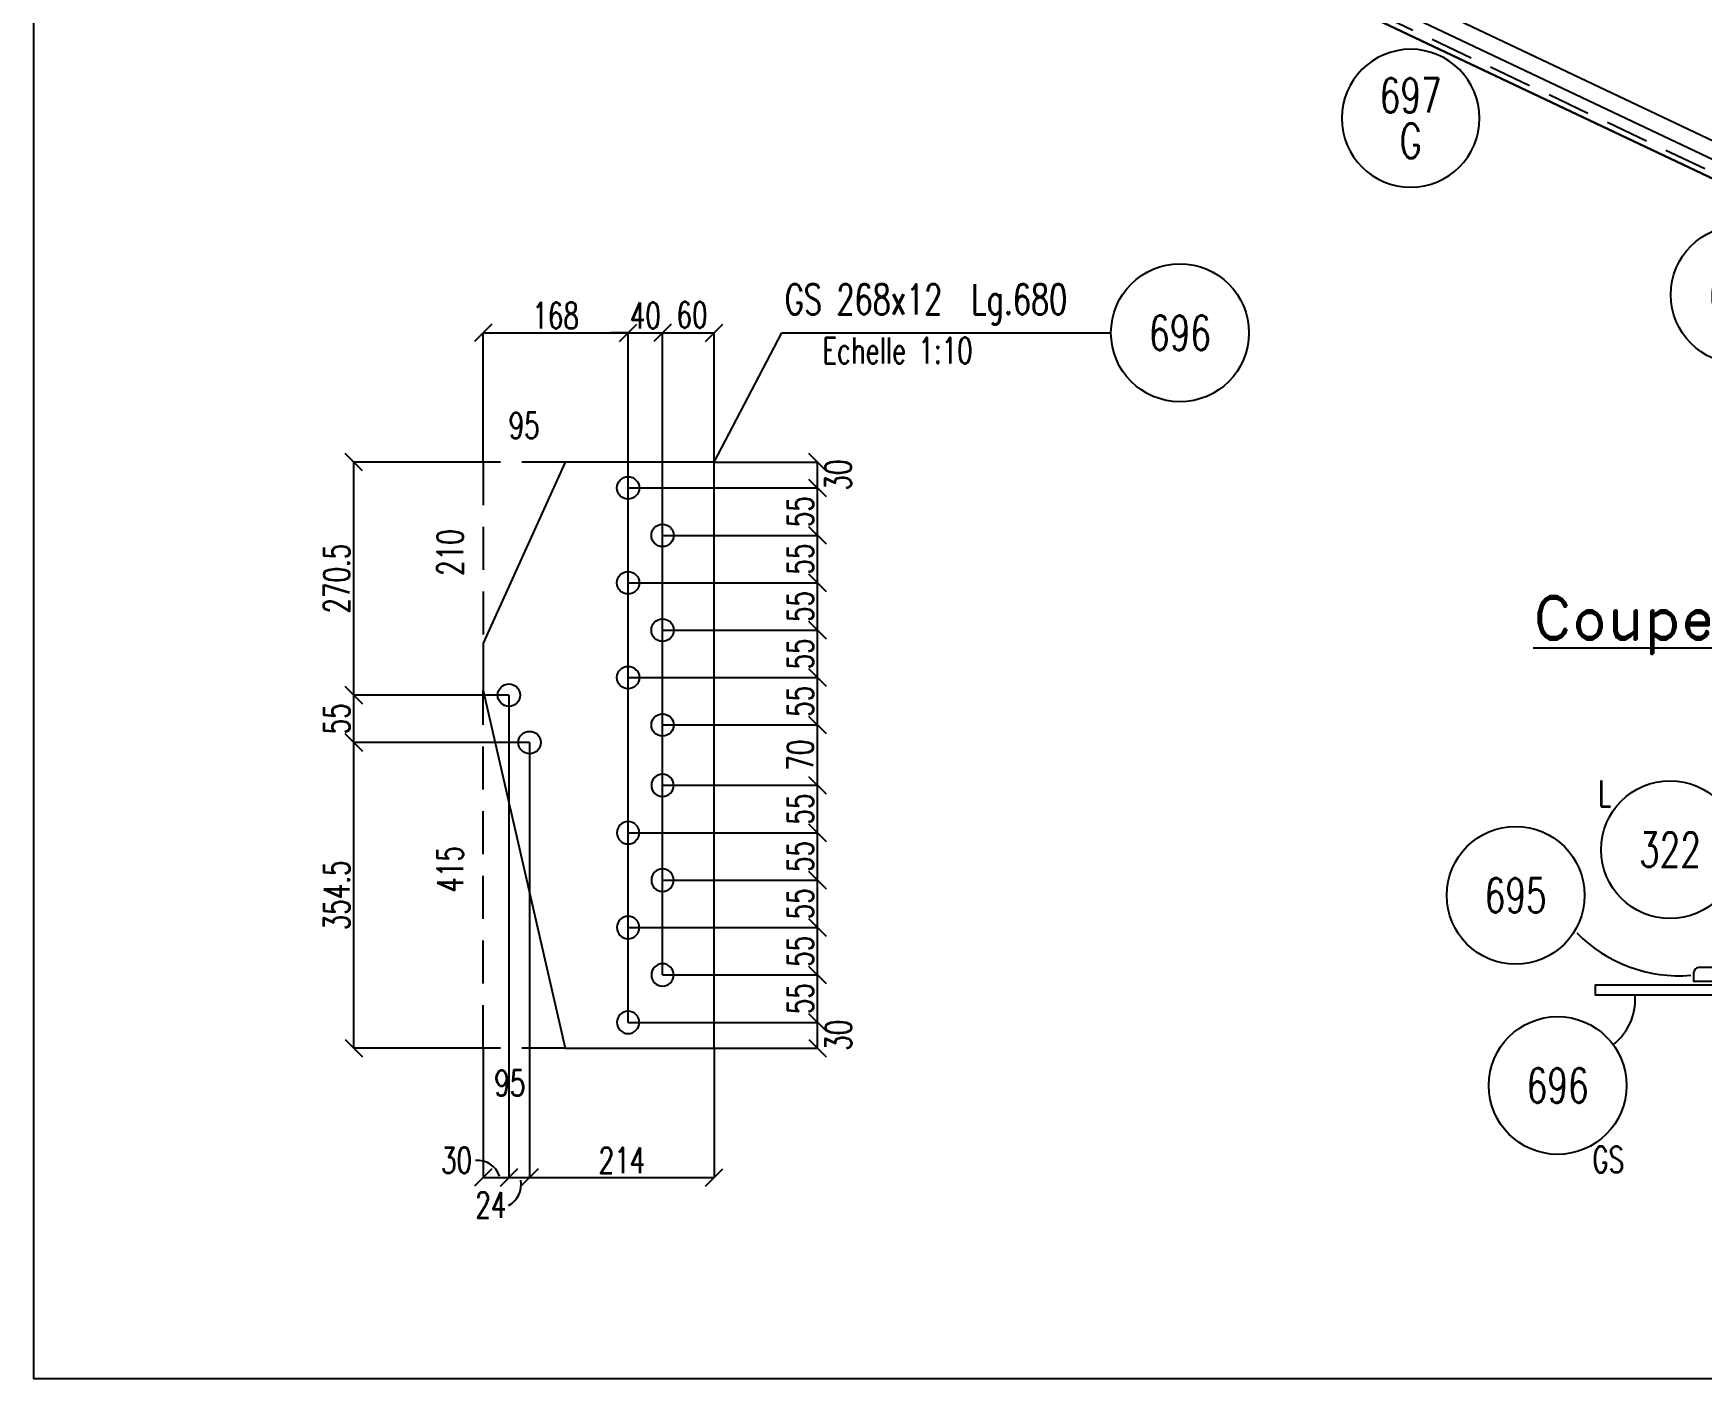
# Model space of a CAD drawing. Extents: x 125938 to 142158, y -59241 to -47761.
# Drawn here: x 125938 to 129809, y -59241 to -56120 of the extents above; entities that cross this region are included whole.
import ezdxf
from ezdxf.enums import TextEntityAlignment as Align

# ---------------------------------------------------------------- set-up
doc = ezdxf.new("R2010")
doc.units = 0
doc.header["$LTSCALE"] = 200
doc.header["$MEASUREMENT"] = 0
doc.linetypes.add('DASHED', pattern=[0.75, 0.5, -0.25])
doc.layers.get('0').update_dxf_attribs({"linetype": 'CONTINUOUS'})
doc.layers.get('DEFPOINTS').update_dxf_attribs({"linetype": 'CONTINUOUS'})
for name, color, linetype in [('ASSI', 3, 'CONTINUOUS'), ('BOLLINI_1', 7, 'CONTINUOUS'), ('BOLLINI_5', 7, 'CONTINUOUS'), ('FORI', 2, 'CONTINUOUS'), ('LINEA_ANG', 2, 'CONTINUOUS'), ('LINEE_PIASTRA', 2, 'CONTINUOUS'), ('LINEE_PIASTRE', 2, 'CONTINUOUS'), ('LS', 7, 'CONTINUOUS'), ('PIASTRE', 5, 'CONTINUOUS'), ('TESTI_A_P', 7, 'CONTINUOUS'), ('TRAT-Y', 7, 'DASHED')]:
    doc.layers.add(name, color=color, linetype=linetype)
doc.styles.add('QUOTE', font='ROMANS8.SHX', dxfattribs={"width": 0.7})
doc.styles.add('RD', font='ROMAND8.SHX', dxfattribs={"width": 0.7})
doc.styles.add('RQL', font='ROMANS8.SHX', dxfattribs={"width": 0.7})
doc.styles.add('RS', font='ROMANS8.shx', dxfattribs={"width": 0.7})
doc.styles.get("Standard").update_dxf_attribs({"font": 'ROMANS8.SHX', "width": 0.7})
doc.dimstyles.new('TRATTO_20', dxfattribs={"dimscale": 0, "dimtxt": 60, "dimasz": 40, "dimexe": 0, "dimexo": 0, "dimgap": 10, "dimtad": 1, "dimrnd": 0.5, "dimdsep": 46, "dimtxsty": 'RS', "dimblk1": 'OBLIQUE', "dimblk2": 'OBLIQUE', "dimsah": 1, "dimcen": 0.09, "dimclrd": 2, "dimclre": 2, "dimclrt": 7, "dimadec": 0, "dimazin": 0, "dimtfac": 1, "dimtix": 1, "dimtmove": 2, "dimatfit": 3, "dimfxl": 1, "dimtolj": 1, "dimtzin": 0, "dimarcsym": 0})

# ---------------------------------------------------------------- blocks, each defined once
blk = doc.blocks.new('ASSE98')
blk.add_line((0, 0), (1, 0))
at = {"color": 7, "style": 'QUOTE', "width": 0.5, "flags": 1}
for tag, p in [('TI', (1.38308, 6.82731)), ('DI_S', (1.38308, 6.42178)), ('D_S', (1.38308, 6.02092)), ('E_S', (1.38308, 5.68065)), ('NFORI', (1.36454, 5.29792)), ('ALAR', (1.36349, 4.93246)), ('FAM', (1.3775, 4.54645)), ('ALA', (1.38308, 4.19257)), ('DISP2', (1.38308, 3.84971)), ('DISP1', (1.38308, 3.50686)), ('PINZAF', (1.38308, 3.164)), ('PINZAI', (1.38308, 2.82114)), ('TRP', (1.38308, 2.47829)), ('NP', (1.38308, 2.13543)), ('SV', (1.38308, 1.79257)), ('PESO', (1.38308, 1.44971)), ('QUA', (1.38308, 1.10686)), ('LUN', (1.38308, 0.764)), ('PROF', (1.38308, 0.42114)), ('POS', (1.38308, 0.07829))]:
    blk.add_attdef(tag, p, '', height=0.2, dxfattribs=at)
at = {"color": 7, "flags": 1}
for tag, p in [('LAV1', (3.07431, 6.82847)), ('LAV2', (3.07431, 6.49513)), ('LAV3', (3.07431, 6.1618)), ('LAV4', (3.07431, 5.82847)), ('LAV5', (3.07431, 5.49513)), ('LAV6', (3.07431, 5.1618)), ('LAV7', (3.07431, 4.82847)), ('LAV8', (3.07431, 4.49513)), ('LAV9', (3.07431, 4.1618)), ('LAV10', (3.07431, 3.82847))]:
    blk.add_attdef(tag, p, '', height=0.2, dxfattribs=at)
blk = doc.blocks.new('xxx')
blk.add_circle((0, 0), 8)
at = {"color": 3, "style": 'RQL', "width": 0.7}
blk.add_attdef('POS', text='', height=4, dxfattribs=at).set_placement((0, 0), align=Align.MIDDLE)
at = {"color": 3, "style": 'RQL', "width": 0.7, "flags": 1}
blk.add_attdef('POS1', (-0.39, -5.42), '', height=2, dxfattribs=at)
at = {"style": 'RQL', "width": 0.7, "flags": 1}
blk.add_attdef('TIPO', (-0.39, -8.66), '', height=2, dxfattribs=at)
blk = doc.blocks.new('YYY')
blk.add_circle((0, 0), 8)
at = {"color": 3, "style": 'RQL', "width": 0.7}
for tag, p in [('POS3', (0, 0.65)), ('POS2', (0, -4.63))]:
    blk.add_attdef(tag, text='', height=4, dxfattribs=at).set_placement(p, align=Align.CENTER)
at = {"style": 'RQL', "width": 0.7, "flags": 1}
blk.add_attdef('TIPO', text='', height=3, dxfattribs=at).set_placement((0, 0), align=Align.MIDDLE_CENTER)
blk = doc.blocks.new('MRKR_98')
blk.add_point((0, 0))
at = {"color": 7, "style": 'QUOTE', "width": 0.5, "flags": 1}
for tag, p in [('TI', (3.7, 6.8)), ('NFORI', (3.7, 5.3)), ('AUX2', (3.7, 4.9)), ('FAM', (3.7, 4.5)), ('AUX1', (3.7, 4.2)), ('COMMESSA', (3.7, 3.8)), ('SPESSORE', (3.7, 2.5)), ('SV', (3.7, 1.8)), ('QUA', (3.7, 1.1)), ('DI_S', (3.7, 6.4)), ('D_S', (3.7, 6)), ('E_S', (3.7, 5.7)), ('MD', (3.7, 3.5)), ('MP', (3.7, 3.2)), ('LARGHEZZA', (3.7, 2.8)), ('NP', (3.7, 2.1)), ('PESO', (3.7, 1.4)), ('LUN', (3.7, 0.8)), ('PROF', (3.7, 0.4)), ('POS', (3.7, 0.1))]:
    blk.add_attdef(tag, p, '', height=0.2, dxfattribs=at)
at = {"color": 7, "flags": 1}
for tag, p in [('LAV1', (5.3, 6.9)), ('LAV2', (5.3, 6.5)), ('LAV3', (5.3, 6.2)), ('LAV4', (5.3, 5.9)), ('LAV5', (5.3, 5.5)), ('LAV6', (5.3, 5.2)), ('LAV7', (5.3, 4.9)), ('LAV8', (5.3, 4.5)), ('LAV9', (5.3, 4.2)), ('LAV10', (5.3, 3.9))]:
    blk.add_attdef(tag, p, '', height=0.2, dxfattribs=at)
blk = doc.blocks.new('16')
blk.add_circle((0, 0), 1)
blk = doc.blocks.new('_OBLIQUE')
at = {"color": 0, "linetype": 'ByBlock'}
blk.add_line((-0.5, -0.5), (0.5, 0.5), dxfattribs=at)
blk = doc.blocks.new('*D104')
at = {"layer": 'DEFPOINTS', "color": 0, "transparency": 16777216}
for p in [(126681.6, -57765.5), (127089.3, -57765.5), (126981.6, -58474.7)]:
    blk.add_point(p, dxfattribs=at)
at = {"layer": 'LS', "color": 2, "lineweight": -2, "transparency": 16777216}
for p, q in [((127089.3, -57765.5), (126681.6, -57765.5)), ((126681.6, -58474.7), (126681.6, -57765.5)), ((126981.6, -58474.7), (126681.6, -58474.7))]:
    blk.add_line(p, q, dxfattribs=at)
at = {"layer": 'LS', "color": 2, "lineweight": -2, "transparency": 16777216, "xscale": 40, "yscale": 40, "zscale": 40}
for p, rotation in [((126681.6, -57765.5), 90), ((126681.6, -58474.7), 270)]:
    blk.add_blockref('_OBLIQUE', p, dxfattribs=dict(at, rotation=rotation))
at = {"layer": 'LS', "color": 7, "transparency": 16777216, "insert": (126641.6, -58120.1), "char_height": 60, "attachment_point": 5, "rotation": 90, "style": 'RS'}
blk.add_mtext('\\A1;354.5', dxfattribs=at)
blk = doc.blocks.new('*D103')
at = {"layer": 'DEFPOINTS', "color": 0, "transparency": 16777216}
for p in [(126681.6, -57655.4), (127041.4, -57655.4), (127089.3, -57765.5)]:
    blk.add_point(p, dxfattribs=at)
at = {"layer": 'LS', "color": 2, "lineweight": -2, "transparency": 16777216}
for p, q in [((127041.4, -57655.4), (126681.6, -57655.4)), ((126681.6, -57765.5), (126681.6, -57655.4)), ((127089.3, -57765.5), (126681.6, -57765.5))]:
    blk.add_line(p, q, dxfattribs=at)
at = {"layer": 'LS', "color": 2, "lineweight": -2, "transparency": 16777216, "xscale": 40, "yscale": 40, "zscale": 40}
for p, rotation in [((126681.6, -57655.4), 90), ((126681.6, -57765.5), 270)]:
    blk.add_blockref('_OBLIQUE', p, dxfattribs=dict(at, rotation=rotation))
at = {"layer": 'LS', "color": 7, "transparency": 16777216, "insert": (126641.6, -57710.4), "char_height": 60, "attachment_point": 5, "rotation": 90, "style": 'RS'}
blk.add_mtext('\\A1;55', dxfattribs=at)
blk = doc.blocks.new('*D102')
at = {"layer": 'DEFPOINTS', "color": 0, "transparency": 16777216}
for p in [(126681.6, -57114.7), (126981.6, -57114.7), (127041.4, -57655.4)]:
    blk.add_point(p, dxfattribs=at)
at = {"layer": 'LS', "color": 2, "lineweight": -2, "transparency": 16777216}
for p, q in [((126981.6, -57114.7), (126681.6, -57114.7)), ((126681.6, -57655.4), (126681.6, -57114.7)), ((127041.4, -57655.4), (126681.6, -57655.4))]:
    blk.add_line(p, q, dxfattribs=at)
at = {"layer": 'LS', "color": 2, "lineweight": -2, "transparency": 16777216, "xscale": 40, "yscale": 40, "zscale": 40}
for p, rotation in [((126681.6, -57114.7), 90), ((126681.6, -57655.4), 270)]:
    blk.add_blockref('_OBLIQUE', p, dxfattribs=dict(at, rotation=rotation))
at = {"layer": 'LS', "color": 7, "transparency": 16777216, "insert": (126641.6, -57385.1), "char_height": 60, "attachment_point": 5, "rotation": 90, "style": 'RS'}
blk.add_mtext('\\A1;270.5', dxfattribs=at)
blk = doc.blocks.new('*D101')
at = {"layer": 'DEFPOINTS', "color": 0, "transparency": 16777216}
for p in [(127041.4, -57655.4), (126981.6, -58474.7), (127041.4, -58774.7)]:
    blk.add_point(p, dxfattribs=at)
at = {"layer": 'LS', "color": 2, "lineweight": -2, "transparency": 16777216}
for p, q in [((127041.4, -57655.4), (127041.4, -58774.7)), ((126981.6, -58474.7), (126981.6, -58774.7)), ((126981.6, -58774.7), (127041.4, -58774.7))]:
    blk.add_line(p, q, dxfattribs=at)
at = {"layer": 'LS', "color": 2, "lineweight": -2, "transparency": 16777216, "xscale": 40, "yscale": 40, "zscale": 40, "rotation": 180}
blk.add_blockref('_OBLIQUE', (126981.6, -58774.7), dxfattribs=at)
at = {"layer": 'LS', "color": 2, "lineweight": -2, "transparency": 16777216, "xscale": 40, "yscale": 40, "zscale": 40}
blk.add_blockref('_OBLIQUE', (127041.4, -58774.7), dxfattribs=at)
at = {"layer": 'LS', "color": 7, "transparency": 16777216, "insert": (126919.8, -58734.7), "char_height": 60, "attachment_point": 5, "style": 'RS'}
blk.add_mtext('\\A1;30', dxfattribs=at)
blk = doc.blocks.new('*D100')
at = {"layer": 'DEFPOINTS', "color": 0, "transparency": 16777216}
for p in [(127041.4, -57655.4), (127089.3, -57765.5), (127089.3, -58774.7)]:
    blk.add_point(p, dxfattribs=at)
at = {"layer": 'LS', "color": 2, "lineweight": -2, "transparency": 16777216}
for p, q in [((127041.4, -57655.4), (127041.4, -58774.7)), ((127089.3, -57765.5), (127089.3, -58774.7)), ((127041.4, -58774.7), (127089.3, -58774.7))]:
    blk.add_line(p, q, dxfattribs=at)
at = {"layer": 'LS', "color": 2, "lineweight": -2, "transparency": 16777216, "xscale": 40, "yscale": 40, "zscale": 40, "rotation": 180}
blk.add_blockref('_OBLIQUE', (127041.4, -58774.7), dxfattribs=at)
at = {"layer": 'LS', "color": 2, "lineweight": -2, "transparency": 16777216, "xscale": 40, "yscale": 40, "zscale": 40}
blk.add_blockref('_OBLIQUE', (127089.3, -58774.7), dxfattribs=at)
at = {"layer": 'LS', "color": 7, "transparency": 16777216, "insert": (126999.4, -58838.3), "char_height": 60, "attachment_point": 5, "style": 'RS'}
blk.add_mtext('\\A1;24', dxfattribs=at)
blk = doc.blocks.new('*D99')
at = {"layer": 'DEFPOINTS', "color": 0, "transparency": 16777216}
for p in [(127089.3, -57765.5), (127517.6, -58474.7), (127517.6, -58774.7)]:
    blk.add_point(p, dxfattribs=at)
at = {"layer": 'LS', "color": 2, "lineweight": -2, "transparency": 16777216}
for p, q in [((127089.3, -57765.5), (127089.3, -58774.7)), ((127517.6, -58474.7), (127517.6, -58774.7)), ((127089.3, -58774.7), (127517.6, -58774.7))]:
    blk.add_line(p, q, dxfattribs=at)
at = {"layer": 'LS', "color": 2, "lineweight": -2, "transparency": 16777216, "xscale": 40, "yscale": 40, "zscale": 40, "rotation": 180}
blk.add_blockref('_OBLIQUE', (127089.3, -58774.7), dxfattribs=at)
at = {"layer": 'LS', "color": 2, "lineweight": -2, "transparency": 16777216, "xscale": 40, "yscale": 40, "zscale": 40}
blk.add_blockref('_OBLIQUE', (127517.6, -58774.7), dxfattribs=at)
at = {"layer": 'LS', "color": 7, "transparency": 16777216, "insert": (127303.5, -58734.7), "char_height": 60, "attachment_point": 5, "style": 'RS'}
blk.add_mtext('\\A1;214', dxfattribs=at)
blk = doc.blocks.new('*D98')
at = {"layer": 'DEFPOINTS', "color": 0, "transparency": 16777216}
for p in [(127317.8, -58414.7), (127757.6, -58414.7), (127517.6, -58474.7)]:
    blk.add_point(p, dxfattribs=at)
at = {"layer": 'LS', "color": 2, "lineweight": -2, "transparency": 16777216}
for p, q in [((127317.8, -58414.7), (127757.6, -58414.7)), ((127757.6, -58474.7), (127757.6, -58414.7)), ((127517.6, -58474.7), (127757.6, -58474.7))]:
    blk.add_line(p, q, dxfattribs=at)
at = {"layer": 'LS', "color": 2, "lineweight": -2, "transparency": 16777216, "xscale": 40, "yscale": 40, "zscale": 40}
for p, rotation in [((127757.6, -58414.7), 90), ((127757.6, -58474.7), 270)]:
    blk.add_blockref('_OBLIQUE', p, dxfattribs=dict(at, rotation=rotation))
at = {"layer": 'LS', "color": 7, "transparency": 16777216, "insert": (127806.1, -58444.7), "char_height": 60, "attachment_point": 5, "rotation": 90, "style": 'RS'}
blk.add_mtext('\\A1;30', dxfattribs=at)
blk = doc.blocks.new('*D97')
at = {"layer": 'DEFPOINTS', "color": 0, "transparency": 16777216}
for p in [(127397.8, -58304.7), (127757.6, -58304.7), (127317.8, -58414.7)]:
    blk.add_point(p, dxfattribs=at)
at = {"layer": 'LS', "color": 2, "lineweight": -2, "transparency": 16777216}
for p, q in [((127397.8, -58304.7), (127757.6, -58304.7)), ((127757.6, -58414.7), (127757.6, -58304.7)), ((127317.8, -58414.7), (127757.6, -58414.7))]:
    blk.add_line(p, q, dxfattribs=at)
at = {"layer": 'LS', "color": 2, "lineweight": -2, "transparency": 16777216, "xscale": 40, "yscale": 40, "zscale": 40}
for p, rotation in [((127757.6, -58304.7), 90), ((127757.6, -58414.7), 270)]:
    blk.add_blockref('_OBLIQUE', p, dxfattribs=dict(at, rotation=rotation))
at = {"layer": 'LS', "color": 7, "transparency": 16777216, "insert": (127717.6, -58359.7), "char_height": 60, "attachment_point": 5, "rotation": 90, "style": 'RS'}
blk.add_mtext('\\A1;55', dxfattribs=at)
blk = doc.blocks.new('*D96')
at = {"layer": 'DEFPOINTS', "color": 0, "transparency": 16777216}
for p in [(127317.8, -58194.7), (127757.6, -58194.7), (127397.8, -58304.7)]:
    blk.add_point(p, dxfattribs=at)
at = {"layer": 'LS', "color": 2, "lineweight": -2, "transparency": 16777216}
for p, q in [((127317.8, -58194.7), (127757.6, -58194.7)), ((127757.6, -58304.7), (127757.6, -58194.7)), ((127397.8, -58304.7), (127757.6, -58304.7))]:
    blk.add_line(p, q, dxfattribs=at)
at = {"layer": 'LS', "color": 2, "lineweight": -2, "transparency": 16777216, "xscale": 40, "yscale": 40, "zscale": 40}
for p, rotation in [((127757.6, -58194.7), 90), ((127757.6, -58304.7), 270)]:
    blk.add_blockref('_OBLIQUE', p, dxfattribs=dict(at, rotation=rotation))
at = {"layer": 'LS', "color": 7, "transparency": 16777216, "insert": (127717.6, -58249.7), "char_height": 60, "attachment_point": 5, "rotation": 90, "style": 'RS'}
blk.add_mtext('\\A1;55', dxfattribs=at)
blk = doc.blocks.new('*D95')
at = {"layer": 'DEFPOINTS', "color": 0, "transparency": 16777216}
for p in [(127397.8, -58084.7), (127757.6, -58084.7), (127317.8, -58194.7)]:
    blk.add_point(p, dxfattribs=at)
at = {"layer": 'LS', "color": 2, "lineweight": -2, "transparency": 16777216}
for p, q in [((127397.8, -58084.7), (127757.6, -58084.7)), ((127757.6, -58194.7), (127757.6, -58084.7)), ((127317.8, -58194.7), (127757.6, -58194.7))]:
    blk.add_line(p, q, dxfattribs=at)
at = {"layer": 'LS', "color": 2, "lineweight": -2, "transparency": 16777216, "xscale": 40, "yscale": 40, "zscale": 40}
for p, rotation in [((127757.6, -58084.7), 90), ((127757.6, -58194.7), 270)]:
    blk.add_blockref('_OBLIQUE', p, dxfattribs=dict(at, rotation=rotation))
at = {"layer": 'LS', "color": 7, "transparency": 16777216, "insert": (127717.6, -58139.7), "char_height": 60, "attachment_point": 5, "rotation": 90, "style": 'RS'}
blk.add_mtext('\\A1;55', dxfattribs=at)
blk = doc.blocks.new('*D94')
at = {"layer": 'DEFPOINTS', "color": 0, "transparency": 16777216}
for p in [(127317.8, -57974.7), (127757.6, -57974.7), (127397.8, -58084.7)]:
    blk.add_point(p, dxfattribs=at)
at = {"layer": 'LS', "color": 2, "lineweight": -2, "transparency": 16777216}
for p, q in [((127317.8, -57974.7), (127757.6, -57974.7)), ((127757.6, -58084.7), (127757.6, -57974.7)), ((127397.8, -58084.7), (127757.6, -58084.7))]:
    blk.add_line(p, q, dxfattribs=at)
at = {"layer": 'LS', "color": 2, "lineweight": -2, "transparency": 16777216, "xscale": 40, "yscale": 40, "zscale": 40}
for p, rotation in [((127757.6, -57974.7), 90), ((127757.6, -58084.7), 270)]:
    blk.add_blockref('_OBLIQUE', p, dxfattribs=dict(at, rotation=rotation))
at = {"layer": 'LS', "color": 7, "transparency": 16777216, "insert": (127717.6, -58029.7), "char_height": 60, "attachment_point": 5, "rotation": 90, "style": 'RS'}
blk.add_mtext('\\A1;55', dxfattribs=at)
blk = doc.blocks.new('*D93')
at = {"layer": 'DEFPOINTS', "color": 0, "transparency": 16777216}
for p in [(127397.8, -57864.7), (127757.6, -57864.7), (127317.8, -57974.7)]:
    blk.add_point(p, dxfattribs=at)
at = {"layer": 'LS', "color": 2, "lineweight": -2, "transparency": 16777216}
for p, q in [((127397.8, -57864.7), (127757.6, -57864.7)), ((127757.6, -57974.7), (127757.6, -57864.7)), ((127317.8, -57974.7), (127757.6, -57974.7))]:
    blk.add_line(p, q, dxfattribs=at)
at = {"layer": 'LS', "color": 2, "lineweight": -2, "transparency": 16777216, "xscale": 40, "yscale": 40, "zscale": 40}
for p, rotation in [((127757.6, -57864.7), 90), ((127757.6, -57974.7), 270)]:
    blk.add_blockref('_OBLIQUE', p, dxfattribs=dict(at, rotation=rotation))
at = {"layer": 'LS', "color": 7, "transparency": 16777216, "insert": (127717.6, -57919.7), "char_height": 60, "attachment_point": 5, "rotation": 90, "style": 'RS'}
blk.add_mtext('\\A1;55', dxfattribs=at)
blk = doc.blocks.new('*D92')
at = {"layer": 'DEFPOINTS', "color": 0, "transparency": 16777216}
for p in [(127397.8, -57724.7), (127757.6, -57724.7), (127397.8, -57864.7)]:
    blk.add_point(p, dxfattribs=at)
at = {"layer": 'LS', "color": 2, "lineweight": -2, "transparency": 16777216}
for p, q in [((127397.8, -57724.7), (127757.6, -57724.7)), ((127757.6, -57864.7), (127757.6, -57724.7)), ((127397.8, -57864.7), (127757.6, -57864.7))]:
    blk.add_line(p, q, dxfattribs=at)
at = {"layer": 'LS', "color": 2, "lineweight": -2, "transparency": 16777216, "xscale": 40, "yscale": 40, "zscale": 40}
for p, rotation in [((127757.6, -57724.7), 90), ((127757.6, -57864.7), 270)]:
    blk.add_blockref('_OBLIQUE', p, dxfattribs=dict(at, rotation=rotation))
at = {"layer": 'LS', "color": 7, "transparency": 16777216, "insert": (127717.6, -57794.7), "char_height": 60, "attachment_point": 5, "rotation": 90, "style": 'RS'}
blk.add_mtext('\\A1;70', dxfattribs=at)
blk = doc.blocks.new('*D91')
at = {"layer": 'DEFPOINTS', "color": 0, "transparency": 16777216}
for p in [(127317.8, -57614.7), (127757.6, -57614.7), (127397.8, -57724.7)]:
    blk.add_point(p, dxfattribs=at)
at = {"layer": 'LS', "color": 2, "lineweight": -2, "transparency": 16777216}
for p, q in [((127317.8, -57614.7), (127757.6, -57614.7)), ((127757.6, -57724.7), (127757.6, -57614.7)), ((127397.8, -57724.7), (127757.6, -57724.7))]:
    blk.add_line(p, q, dxfattribs=at)
at = {"layer": 'LS', "color": 2, "lineweight": -2, "transparency": 16777216, "xscale": 40, "yscale": 40, "zscale": 40}
for p, rotation in [((127757.6, -57614.7), 90), ((127757.6, -57724.7), 270)]:
    blk.add_blockref('_OBLIQUE', p, dxfattribs=dict(at, rotation=rotation))
at = {"layer": 'LS', "color": 7, "transparency": 16777216, "insert": (127717.6, -57669.7), "char_height": 60, "attachment_point": 5, "rotation": 90, "style": 'RS'}
blk.add_mtext('\\A1;55', dxfattribs=at)
blk = doc.blocks.new('*D90')
at = {"layer": 'DEFPOINTS', "color": 0, "transparency": 16777216}
for p in [(127397.8, -57504.7), (127757.6, -57504.7), (127317.8, -57614.7)]:
    blk.add_point(p, dxfattribs=at)
at = {"layer": 'LS', "color": 2, "lineweight": -2, "transparency": 16777216}
for p, q in [((127397.8, -57504.7), (127757.6, -57504.7)), ((127757.6, -57614.7), (127757.6, -57504.7)), ((127317.8, -57614.7), (127757.6, -57614.7))]:
    blk.add_line(p, q, dxfattribs=at)
at = {"layer": 'LS', "color": 2, "lineweight": -2, "transparency": 16777216, "xscale": 40, "yscale": 40, "zscale": 40}
for p, rotation in [((127757.6, -57504.7), 90), ((127757.6, -57614.7), 270)]:
    blk.add_blockref('_OBLIQUE', p, dxfattribs=dict(at, rotation=rotation))
at = {"layer": 'LS', "color": 7, "transparency": 16777216, "insert": (127717.6, -57559.7), "char_height": 60, "attachment_point": 5, "rotation": 90, "style": 'RS'}
blk.add_mtext('\\A1;55', dxfattribs=at)
blk = doc.blocks.new('*D89')
at = {"layer": 'DEFPOINTS', "color": 0, "transparency": 16777216}
for p in [(127317.8, -57394.7), (127757.6, -57394.7), (127397.8, -57504.7)]:
    blk.add_point(p, dxfattribs=at)
at = {"layer": 'LS', "color": 2, "lineweight": -2, "transparency": 16777216}
for p, q in [((127317.8, -57394.7), (127757.6, -57394.7)), ((127757.6, -57504.7), (127757.6, -57394.7)), ((127397.8, -57504.7), (127757.6, -57504.7))]:
    blk.add_line(p, q, dxfattribs=at)
at = {"layer": 'LS', "color": 2, "lineweight": -2, "transparency": 16777216, "xscale": 40, "yscale": 40, "zscale": 40}
for p, rotation in [((127757.6, -57394.7), 90), ((127757.6, -57504.7), 270)]:
    blk.add_blockref('_OBLIQUE', p, dxfattribs=dict(at, rotation=rotation))
at = {"layer": 'LS', "color": 7, "transparency": 16777216, "insert": (127717.6, -57449.7), "char_height": 60, "attachment_point": 5, "rotation": 90, "style": 'RS'}
blk.add_mtext('\\A1;55', dxfattribs=at)
blk = doc.blocks.new('*D88')
at = {"layer": 'DEFPOINTS', "color": 0, "transparency": 16777216}
for p in [(127397.8, -57284.7), (127757.6, -57284.7), (127317.8, -57394.7)]:
    blk.add_point(p, dxfattribs=at)
at = {"layer": 'LS', "color": 2, "lineweight": -2, "transparency": 16777216}
for p, q in [((127397.8, -57284.7), (127757.6, -57284.7)), ((127757.6, -57394.7), (127757.6, -57284.7)), ((127317.8, -57394.7), (127757.6, -57394.7))]:
    blk.add_line(p, q, dxfattribs=at)
at = {"layer": 'LS', "color": 2, "lineweight": -2, "transparency": 16777216, "xscale": 40, "yscale": 40, "zscale": 40}
for p, rotation in [((127757.6, -57284.7), 90), ((127757.6, -57394.7), 270)]:
    blk.add_blockref('_OBLIQUE', p, dxfattribs=dict(at, rotation=rotation))
at = {"layer": 'LS', "color": 7, "transparency": 16777216, "insert": (127717.6, -57339.7), "char_height": 60, "attachment_point": 5, "rotation": 90, "style": 'RS'}
blk.add_mtext('\\A1;55', dxfattribs=at)
blk = doc.blocks.new('*D87')
at = {"layer": 'DEFPOINTS', "color": 0, "transparency": 16777216}
for p in [(127317.8, -57174.7), (127757.6, -57174.7), (127397.8, -57284.7)]:
    blk.add_point(p, dxfattribs=at)
at = {"layer": 'LS', "color": 2, "lineweight": -2, "transparency": 16777216}
for p, q in [((127317.8, -57174.7), (127757.6, -57174.7)), ((127757.6, -57284.7), (127757.6, -57174.7)), ((127397.8, -57284.7), (127757.6, -57284.7))]:
    blk.add_line(p, q, dxfattribs=at)
at = {"layer": 'LS', "color": 2, "lineweight": -2, "transparency": 16777216, "xscale": 40, "yscale": 40, "zscale": 40}
for p, rotation in [((127757.6, -57174.7), 90), ((127757.6, -57284.7), 270)]:
    blk.add_blockref('_OBLIQUE', p, dxfattribs=dict(at, rotation=rotation))
at = {"layer": 'LS', "color": 7, "transparency": 16777216, "insert": (127717.6, -57229.7), "char_height": 60, "attachment_point": 5, "rotation": 90, "style": 'RS'}
blk.add_mtext('\\A1;55', dxfattribs=at)
blk = doc.blocks.new('*D86')
at = {"layer": 'DEFPOINTS', "color": 0, "transparency": 16777216}
for p in [(127517.6, -57114.7), (127757.6, -57114.7), (127317.8, -57174.7)]:
    blk.add_point(p, dxfattribs=at)
at = {"layer": 'LS', "color": 2, "lineweight": -2, "transparency": 16777216}
for p, q in [((127517.6, -57114.7), (127757.6, -57114.7)), ((127757.6, -57174.7), (127757.6, -57114.7)), ((127317.8, -57174.7), (127757.6, -57174.7))]:
    blk.add_line(p, q, dxfattribs=at)
at = {"layer": 'LS', "color": 2, "lineweight": -2, "transparency": 16777216, "xscale": 40, "yscale": 40, "zscale": 40}
for p, rotation in [((127757.6, -57114.7), 90), ((127757.6, -57174.7), 270)]:
    blk.add_blockref('_OBLIQUE', p, dxfattribs=dict(at, rotation=rotation))
at = {"layer": 'LS', "color": 7, "transparency": 16777216, "insert": (127805.4, -57144.7), "char_height": 60, "attachment_point": 5, "rotation": 90, "style": 'RS'}
blk.add_mtext('\\A1;30', dxfattribs=at)
blk = doc.blocks.new('*D107')
at = {"layer": 'DEFPOINTS', "color": 0, "transparency": 16777216}
for p in [(127317.8, -56814.7), (126981.6, -57114.7), (127317.8, -58414.7)]:
    blk.add_point(p, dxfattribs=at)
at = {"layer": 'LS', "color": 2, "lineweight": -2, "transparency": 16777216}
for p, q in [((126981.6, -57114.7), (126981.6, -56814.7)), ((126981.6, -56814.7), (127317.8, -56814.7)), ((127317.8, -58414.7), (127317.8, -56814.7))]:
    blk.add_line(p, q, dxfattribs=at)
at = {"layer": 'LS', "color": 2, "lineweight": -2, "transparency": 16777216, "xscale": 40, "yscale": 40, "zscale": 40, "rotation": 180}
blk.add_blockref('_OBLIQUE', (126981.6, -56814.7), dxfattribs=at)
at = {"layer": 'LS', "color": 2, "lineweight": -2, "transparency": 16777216, "xscale": 40, "yscale": 40, "zscale": 40}
blk.add_blockref('_OBLIQUE', (127317.8, -56814.7), dxfattribs=at)
at = {"layer": 'LS', "color": 7, "transparency": 16777216, "insert": (127149.7, -56774.7), "char_height": 60, "attachment_point": 5, "style": 'RS'}
blk.add_mtext('\\A1;168', dxfattribs=at)
blk = doc.blocks.new('*D106')
at = {"layer": 'DEFPOINTS', "color": 0, "transparency": 16777216}
for p in [(127397.8, -56814.7), (127397.8, -58304.7), (127317.8, -58414.7)]:
    blk.add_point(p, dxfattribs=at)
at = {"layer": 'LS', "color": 2, "lineweight": -2, "transparency": 16777216}
for p, q in [((127317.8, -56814.7), (127277.8, -56814.7)), ((127317.8, -58414.7), (127317.8, -56814.7)), ((127317.8, -56814.7), (127397.8, -56814.7)), ((127397.8, -58304.7), (127397.8, -56814.7)), ((127397.8, -56814.7), (127437.8, -56814.7))]:
    blk.add_line(p, q, dxfattribs=at)
at = {"layer": 'LS', "color": 2, "lineweight": -2, "transparency": 16777216, "xscale": 40, "yscale": 40, "zscale": 40}
blk.add_blockref('_OBLIQUE', (127317.8, -56814.7), dxfattribs=at)
at = {"layer": 'LS', "color": 2, "lineweight": -2, "transparency": 16777216, "xscale": 40, "yscale": 40, "zscale": 40, "rotation": 180}
blk.add_blockref('_OBLIQUE', (127397.8, -56814.7), dxfattribs=at)
at = {"layer": 'LS', "color": 7, "transparency": 16777216, "insert": (127357.8, -56774.7), "char_height": 60, "attachment_point": 5, "style": 'RS'}
blk.add_mtext('\\A1;40', dxfattribs=at)
blk = doc.blocks.new('*D105')
at = {"layer": 'DEFPOINTS', "color": 0, "transparency": 16777216}
for p in [(127517.6, -56814.7), (127517.6, -57114.7), (127397.8, -58304.7)]:
    blk.add_point(p, dxfattribs=at)
at = {"layer": 'LS', "color": 2, "lineweight": -2, "transparency": 16777216}
for p, q in [((127397.8, -58304.7), (127397.8, -56814.7)), ((127397.8, -56814.7), (127517.6, -56814.7)), ((127517.6, -57114.7), (127517.6, -56814.7))]:
    blk.add_line(p, q, dxfattribs=at)
at = {"layer": 'LS', "color": 2, "lineweight": -2, "transparency": 16777216, "xscale": 40, "yscale": 40, "zscale": 40, "rotation": 180}
blk.add_blockref('_OBLIQUE', (127397.8, -56814.7), dxfattribs=at)
at = {"layer": 'LS', "color": 2, "lineweight": -2, "transparency": 16777216, "xscale": 40, "yscale": 40, "zscale": 40}
blk.add_blockref('_OBLIQUE', (127517.6, -56814.7), dxfattribs=at)
at = {"layer": 'LS', "color": 7, "transparency": 16777216, "insert": (127466.3, -56773.1), "char_height": 60, "attachment_point": 5, "style": 'RS'}
blk.add_mtext('\\A1;60', dxfattribs=at)

msp = doc.modelspace()

# ---------------------------------------------------------------- linework, layer by layer
at = {"color": 2, "linetype": 'DASHED'}
for p, q in [((127171.636, -57114.705), (126981.636, -57114.705)), ((126981.636, -57114.705), (126981.636, -57534.705)), ((126981.636, -58474.705), (126981.636, -57644.705)), ((127171.636, -58474.705), (126981.636, -58474.705))]:
    msp.add_line(p, q, dxfattribs=at)
at = {"layer": 'LINEA_ANG'}
for p, q in [((126003.101, -54552.366), (133369.416, -58044.143)), ((133335.149, -58116.433), (125968.834, -54624.656))]:
    msp.add_line(p, q, dxfattribs=at)
msp.add_lwpolyline([(130150.439, -58319.423), (130150.439, -57959.705), (130130.454, -57959.705, 0.41421356), (130118.464, -57971.695), (130118.464, -58263.467, -0.41421356), (130094.482, -58287.448), (129802.71, -58287.448, 0.41421356), (129790.72, -58299.439), (129790.72, -58319.423)], format="xyb", close=True, dxfattribs=at)
msp.add_lwpolyline([(130142.445, -58351.398), (129562.898, -58351.398), (129562.898, -58327.417), (130142.445, -58327.417)], close=True, dxfattribs=at)
at = {"layer": 'LINEE_PIASTRA'}
for p, q in [((127171.636, -57114.705), (126981.636, -57534.705)), ((126981.636, -57644.705), (127171.636, -58474.705))]:
    msp.add_line(p, q, dxfattribs=at)
at = {"layer": 'LINEE_PIASTRE'}
for p, q in [((127517.636, -57114.705), (127171.636, -57114.705)), ((127517.636, -58474.705), (127517.636, -57114.705)), ((126981.636, -57534.705), (126981.636, -57644.705)), ((127171.636, -58474.705), (127517.636, -58474.705))]:
    msp.add_line(p, q, dxfattribs=at)
at = {"layer": 'LS', "color": 6}
for p, q in [((132017.014, -57447.345), (126785.743, -54967.62)), ((127517.636, -57114.705), (127674.793, -56814.705)), ((127674.793, -56814.705), (128438.506, -56814.705))]:
    msp.add_line(p, q, dxfattribs=at)
at = {"layer": 'LS', "color": 8}
msp.add_lwpolyline([(125937.707, -47761.325), (125937.707, -59241.325), (138657.707, -59241.325), (138657.707, -57641.325), (142157.707, -57641.325), (142157.707, -47761.325), (125937.707, -47761.325)], close=True, dxfattribs=at)
at = {"layer": 'LS', "color": 6}
for centre, radius, start, end in [((129756.837, -57973.612), 332.962, 224.504879, 274.753286), ((129523.433, -58362.146), 131.544, 307.518212, 3.557444), ((126969.454, -58787.234), 52.147, 17.507078, 96.135389), ((127014.529, -58791.032), 55.048, 298.021608, 10.4668)]:
    msp.add_arc(centre, radius, start, end, dxfattribs=at)
at = {"layer": 'TRAT-Y'}
msp.add_line((133340.717, -58104.686), (125974.402, -54612.909), dxfattribs=at)

# ---------------------------------------------------------------- block references
at = {"layer": 'ASSI', "xscale": 8152, "rotation": 334.6381349595582}
msp.add_blockref('ASSE98', (125969.273, -54624.864), dxfattribs=at)
at = {"layer": 'BOLLINI_1'}
for p, xscale, yscale, zscale, values in [((129897.733, -56726.293), 20, 20, 20, {'POS': '625'}), ((128598.506, -56814.705), 20, 20, 20, {'POS': '696'}), ((129735.933, -58014.087), 19.98438719750195, 19.98438719750195, 19.98438719750195, {'POS': '322'}), ((129377.694, -58119.901), 19.98438719750195, 19.98438719750195, 19.98438719750195, {'POS': '695'}), ((129474.944, -58561.16), 19.98438719750195, 19.98438719750195, 19.98438719750195, {'POS': '696'})]:
    msp.add_blockref('xxx', p, dxfattribs=dict(at, xscale=xscale, yscale=yscale, zscale=zscale)).add_auto_attribs(values)
at = {"layer": 'BOLLINI_5'}
ref = msp.add_blockref('YYY', (129134.006, -56316.819), dxfattribs=dict(at, xscale=-19.99970832482618, yscale=19.99970832476798, zscale=19.99970832479172))
ref.add_attrib('POS3', '697', dxfattribs={"layer": '0', "color": 3, "height": 79.9988, "style": 'RQL', "width": 0.7}).set_placement((129134.006, -56303.88), align=Align.CENTER)
ref.add_attrib('POS2', 'G', dxfattribs={"layer": '0', "color": 3, "height": 79.999, "style": 'RQL', "width": 0.7}).set_placement((129134.006, -56409.426), align=Align.CENTER)
at = {"layer": 'FORI', "yscale": 26, "zscale": 26}
for p, xscale, rotation in [((127317.841, -57174.705), 26, 351.833843295), ((127397.841, -57284.705), 26, 351.833843295), ((127317.841, -57394.705), 26, 351.833843295), ((127397.841, -57504.705), 26, 351.833843295), ((127317.841, -57614.705), 26, 351.833843295), ((127041.431, -57655.426), 26, 351.833843295), ((127397.841, -57724.705), 26, 351.833843295), ((127089.301, -57765.464), 26, 351.833843295), ((127397.841, -57864.705), -26, 8.166156704999956), ((127317.841, -57974.705), -26, 8.166156704999956), ((127397.841, -58084.705), -26, 8.166156704999956), ((127317.841, -58194.705), -26, 8.166156704999956), ((127397.841, -58304.705), -26, 8.166156704999956), ((127317.841, -58414.705), -26, 8.166156704999956)]:
    msp.add_blockref('16', p, dxfattribs=dict(at, xscale=xscale, rotation=rotation))
at = {"layer": 'PIASTRE'}
ref = msp.add_blockref('MRKR_98', (126981.636, -58474.705), dxfattribs=dict(at, xscale=2, yscale=2, zscale=2))
ref.add_attrib('PROF', 'GS 268x12  Lg.680', (127681.698, -56771.896), dxfattribs={"layer": '0', "color": 2, "height": 70, "style": 'QUOTE', "width": 0.7})

# ---------------------------------------------------------------- texts
at = {"layer": 'LS', "color": 7, "style": 'RS', "width": 0.7}
msp.add_text('Echelle 1:10', height=60, dxfattribs=at).set_placement((127768.423, -56885.764))
at = {"layer": 'LS', "color": 2, "style": 'RS', "width": 0.7}
for p in [(127076.636, -57029.58), (127043.461, -58555.532)]:
    msp.add_text('95', height=60, dxfattribs=at).set_placement(p, align=Align.MIDDLE)
for s, p in [('210', (126905.099, -57324.705)), ('415', (126905.099, -58059.705))]:
    msp.add_text(s, height=60, rotation=90, dxfattribs=at).set_placement(p, align=Align.MIDDLE)
at = {"layer": 'LS', "color": 3, "style": 'RD'}
msp.add_text('%%UCoupe "X1-X1"', height=99.92194, dxfattribs=at).set_placement((129964.65, -57492.698, -2507.55), align=Align.MIDDLE)
at = {"layer": 'TESTI_A_P', "style": 'RS', "width": 0.7}
for s, height, p in [('L', 59.953, (129569.254, -57913.629)), ('GS', 59.9532, (129555.635, -58762.66))]:
    msp.add_text(s, height=height, dxfattribs=at).set_placement(p)

# ---------------------------------------------------------------- dimensions: what is measured, and where the dimension line sits
at = {"layer": 'LS', "color": 6}
for base, p1, p2, text, picture, middle in [((127317.841, -56814.705), (126981.636, -57114.705), (127317.841, -58414.705), '168', '*D107', (127149.738, -56774.705)), ((127397.841, -56814.705), (127317.841, -58414.705), (127397.841, -58304.705), '40', '*D106', (127357.841, -56774.705)), ((127517.636, -58774.705), (127089.301, -57765.464), (127517.636, -58474.705), '214', '*D99', (127303.469, -58734.705))]:
    dim = msp.add_linear_dim(base=base, p1=p1, p2=p2, text=text, dimstyle='TRATTO_20', override={"dimscale": 1}, dxfattribs=at)
    dim.commit()
    dim.dimension.update_dxf_attribs({"geometry": picture, "text_midpoint": middle})
for base, p1, p2, text, picture, middle in [((127517.636, -56814.705), (127397.841, -58304.705), (127517.636, -57114.705), '60', '*D105', (127466.26, -56773.118)), ((127041.431, -58774.705), (126981.636, -58474.705), (127041.431, -57655.426), '30', '*D101', (126919.764, -58734.705)), ((127089.301, -58774.705), (127041.431, -57655.426), (127089.301, -57765.464), '24', '*D100', (126999.362, -58838.292))]:
    dim = msp.add_linear_dim(base=base, p1=p1, p2=p2, text=text, dimstyle='TRATTO_20', override={"dimscale": 1}, dxfattribs=at)
    dim.commit()
    dim.dimension.update_dxf_attribs({"geometry": picture, "text_midpoint": middle, "dimtype": 160})
for base, p1, p2, text, picture, middle in [((126681.636, -57114.705), (127041.431, -57655.426), (126981.636, -57114.705), '270.5', '*D102', (126641.636, -57385.065)), ((127757.636, -57174.705), (127397.841, -57284.705), (127317.841, -57174.705), '55', '*D87', (127717.636, -57229.705)), ((127757.636, -57284.705), (127317.841, -57394.705), (127397.841, -57284.705), '55', '*D88', (127717.636, -57339.705)), ((127757.636, -57394.705), (127397.841, -57504.705), (127317.841, -57394.705), '55', '*D89', (127717.636, -57449.705)), ((127757.636, -57504.705), (127317.841, -57614.705), (127397.841, -57504.705), '55', '*D90', (127717.636, -57559.705)), ((127757.636, -57614.705), (127397.841, -57724.705), (127317.841, -57614.705), '55', '*D91', (127717.636, -57669.705)), ((126681.636, -57655.426), (127089.301, -57765.464), (127041.431, -57655.426), '55', '*D103', (126641.636, -57710.445)), ((127757.636, -57724.705), (127397.841, -57864.705), (127397.841, -57724.705), '70', '*D92', (127717.636, -57794.705)), ((126681.636, -57765.464), (126981.636, -58474.705), (127089.301, -57765.464), '354.5', '*D104', (126641.636, -58120.085)), ((127757.636, -57864.705), (127317.841, -57974.705), (127397.841, -57864.705), '55', '*D93', (127717.636, -57919.705)), ((127757.636, -57974.705), (127397.841, -58084.705), (127317.841, -57974.705), '55', '*D94', (127717.636, -58029.705)), ((127757.636, -58084.705), (127317.841, -58194.705), (127397.841, -58084.705), '55', '*D95', (127717.636, -58139.705)), ((127757.636, -58194.705), (127397.841, -58304.705), (127317.841, -58194.705), '55', '*D96', (127717.636, -58249.705)), ((127757.636, -58304.705), (127317.841, -58414.705), (127397.841, -58304.705), '55', '*D97', (127717.636, -58359.705))]:
    dim = msp.add_linear_dim(base=base, p1=p1, p2=p2, angle=90, text=text, dimstyle='TRATTO_20', override={"dimscale": 1}, dxfattribs=at)
    dim.commit()
    dim.dimension.update_dxf_attribs({"geometry": picture, "text_midpoint": middle})
for base, p1, p2, picture, middle in [((127757.636, -57114.705), (127317.841, -57174.705), (127517.636, -57114.705), '*D86', (127805.384, -57144.705)), ((127757.636, -58414.705), (127517.636, -58474.705), (127317.841, -58414.705), '*D98', (127806.147, -58444.705))]:
    dim = msp.add_linear_dim(base=base, p1=p1, p2=p2, angle=90, text='30', dimstyle='TRATTO_20', override={"dimscale": 1}, dxfattribs=at)
    dim.commit()
    dim.dimension.update_dxf_attribs({"geometry": picture, "text_midpoint": middle, "dimtype": 160})

doc.saveas('drawing.dxf')
